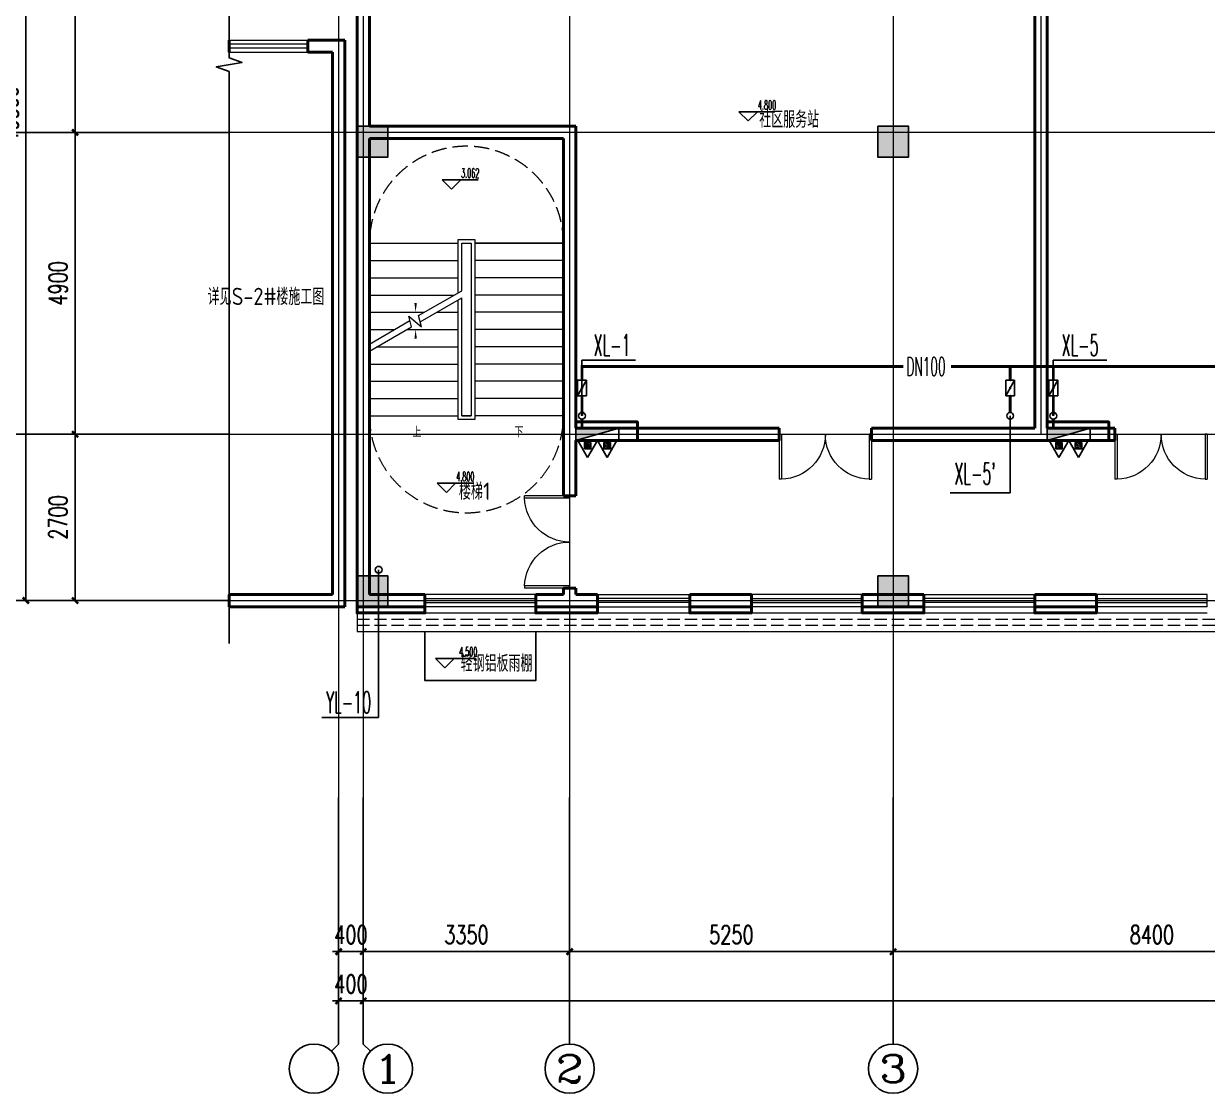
# Model space of a CAD drawing. Extents: x 1031190 to 1725648, y 733081 to 1571294.
# Drawn here: x 1287676 to 1306888, y 1052348 to 1069713 of the extents above; entities that cross this region are included whole.
import ezdxf
from ezdxf.enums import TextEntityAlignment as Align

# ---------------------------------------------------------------- set-up
doc = ezdxf.new("R2010")
doc.units = 0
doc.header["$LTSCALE"] = 1000
doc.header["$MEASUREMENT"] = 0
for name, pattern in [('__DASH', [0.35, 0.25, -0.1]), ('ACAD_ISO10W100', [18.5, 12, -3, 0.5, -3]), ('DASH', [0.35, 0.25, -0.1]), ('DOTE', [2.42, 2, -0.2, 0.02, -0.2])]:
    doc.linetypes.add(name, pattern=pattern)
for name, color, linetype in [('A-DI-S(箭头)', 76, 'Continuous'), ('AXIS', 3, 'Continuous'), ('AXIS_TEXT', 4, 'Continuous'), ('C-AXIS(轴号)', 3, 'Continuous'), ('C-AXIS-T(字)', 7, 'Continuous'), ('DIM_ELEV', 3, 'Continuous'), ('DIM_SYMB', 3, 'Continuous'), ('DIM_不分区消火栓', 3, 'Continuous'), ('DIM_雨水', 3, 'Continuous'), ('EQUIP_消火栓', 7, 'Continuous'), ('EQUIP_灭火器', 7, 'Continuous'), ('PIPE-不分区消火栓', 1, 'X'), ('PUB_TEXT', 4, 'Continuous'), ('S-COLU-HATCH', 30, 'Continuous'), ('S-COLU-LINE1', 6, 'Continuous'), ('TEXT_不分区消火栓', 7, 'Continuous'), ('VALVE_不分区消火栓', 7, 'Continuous'), ('VPIPE-不分区消火栓', 1, 'X'), ('VPIPE-雨水', 4, 'Y'), ('立面', 73, 'Continuous')]:
    doc.layers.add(name, color=color, linetype=linetype)
for name, color, linetype, lineweight in [('DOTE', 19, 'DOTE', 9), ('STAIR', 2, 'Continuous', 18), ('WALL', 9, 'Continuous', 40), ('WINDOW', 8, 'Continuous', 15), ('z', 6, 'Continuous', 40), ('平面-看线', 45, 'Continuous', 15)]:
    doc.layers.add(name, color=color, linetype=linetype, lineweight=lineweight)
doc.styles.add('_TCH_AXIS', font='COMPLEX', dxfattribs={"bigfont": 'GBCBIG'})
doc.styles.add('_TCH_DIM', font='SIMPLEX.shx', dxfattribs={"width": 0.6, "oblique": 10, "bigfont": 'hztxt.shx'})
doc.styles.add('_TCH_DIM_T3', font='SIMPLEX', dxfattribs={"width": 0.705882, "bigfont": 'GBCBIG'})
doc.styles.add('_TWT_PIPEDN', font='SIMPLEX.shx', dxfattribs={"width": 0.6, "oblique": 10, "height": 3, "bigfont": 'HZTXT.shx'})
doc.styles.add('_TWT_SERIAL', font='simplex.shx', dxfattribs={"width": 0.6, "oblique": 10, "height": 3.5, "bigfont": 'aadri.shx'})
doc.styles.add('COMPLEX', font='COMPLEX')
doc.styles.get("Standard").update_dxf_attribs({"font": 'gbenor.shx', "bigfont": 'gbcbig.shx'})
doc.linetypes.add('X', pattern='A,3,-0.2,["X",Standard,S=0.25,R=0,X=-0.1,Y=-0.115],-0.25', length=3.45)
doc.linetypes.add('Y', pattern='A,2,-0.2,["Y",Standard,S=0.4,R=0,X=-0.1,Y=-0.115],-0.35', length=2.55)
doc.dimstyles.new('_TCH_ARCH&&100', dxfattribs={"dimtxt": 297.5, "dimasz": 100, "dimexe": 250, "dimexo": 300, "dimgap": 126.25, "dimtad": 1, "dimdec": 0, "dimzin": 0, "dimdsep": 46, "dimtxsty": '_TCH_DIM_T3', "dimblk": 'ARCHTICK', "dimcen": 0.09, "dimclrt": 7, "dimazin": 2, "dimtfac": 1, "dimtdec": 0, "dimtix": 1, "dimtmove": 2, "dimatfit": 3, "dimfxl": 0, "dimtolj": 1, "dimtzin": 0, "dimarcsym": 0})

# ---------------------------------------------------------------- blocks, each defined once
blk = doc.blocks.new('rewerwer')
at = {"layer": 'S-COLU-HATCH'}
h = blk.add_hatch(color=8, dxfattribs=at)
h.dxf.hatch_style = 1
h.paths.add_polyline_path([(1293088, 1145256), (1293588, 1145256), (1293588, 1144756), (1293088, 1144756)])
h = blk.add_hatch(color=8, dxfattribs=at)
h.dxf.hatch_style = 1
h.paths.add_polyline_path([(1301538, 1145256), (1302038, 1145256), (1302038, 1144756), (1301538, 1144756)])
h = blk.add_hatch(color=8, dxfattribs=at)
h.dxf.hatch_style = 1
h.paths.add_polyline_path([(1293088, 1137956), (1293588, 1137956), (1293588, 1137456), (1293088, 1137456)])
h = blk.add_hatch(color=8, dxfattribs=at)
h.dxf.hatch_style = 1
h.paths.add_polyline_path([(1301538, 1137956), (1302038, 1137956), (1302038, 1137456), (1301538, 1137456)])
at = {"layer": 'S-COLU-LINE1', "color": 8}
for points in [[(1293088, 1145256), (1293588, 1145256), (1293588, 1144756), (1293088, 1144756)], [(1301538, 1145256), (1302038, 1145256), (1302038, 1144756), (1301538, 1144756)], [(1293088, 1137956), (1293588, 1137956), (1293588, 1137456), (1293088, 1137456)], [(1301538, 1137956), (1302038, 1137956), (1302038, 1137456), (1301538, 1137456)]]:
    blk.add_lwpolyline(points, close=True, dxfattribs=at)
blk = doc.blocks.new('_ArchTick')
at = {"color": 0, "linetype": 'ByBlock', "const_width": 0.4}
blk.add_lwpolyline([(-0.5, -0.5), (0.5, 0.5)], dxfattribs=at)
blk = doc.blocks.new('*D289')
at = {"layer": 'AXIS', "color": 0, "lineweight": -2}
for p, q in [((1290711, 1076148), (1287461, 1076148)), ((1287711, 1060348), (1287711, 1076148)), ((1290711, 1060348), (1287461, 1060348))]:
    blk.add_line(p, q, dxfattribs=at)
at = {"layer": 'Defpoints', "color": 0}
for p in [(1287711, 1076148), (1291011, 1076148), (1291011, 1060348)]:
    blk.add_point(p, dxfattribs=at)
at = {"layer": 'AXIS', "color": 0, "lineweight": -2, "xscale": 100, "yscale": 100, "zscale": 100}
for p, rotation in [((1287711, 1076148), 90), ((1287711, 1060348), 270)]:
    blk.add_blockref('_ArchTick', p, dxfattribs=dict(at, rotation=rotation))
at = {"layer": 'AXIS', "color": 7, "insert": (1287436, 1068248), "char_height": 297.5, "attachment_point": 5, "rotation": 90, "style": '_TCH_DIM_T3'}
blk.add_mtext('\\A1;15800', dxfattribs=at)
blk = doc.blocks.new('*D291')
at = {"layer": 'AXIS', "color": 0, "lineweight": -2}
for p, q in [((1290711, 1073748), (1288261, 1073748)), ((1288511, 1067948), (1288511, 1073748)), ((1290711, 1067948), (1288261, 1067948))]:
    blk.add_line(p, q, dxfattribs=at)
at = {"layer": 'Defpoints', "color": 0}
for p in [(1288511, 1073748), (1291011, 1073748), (1291011, 1067948)]:
    blk.add_point(p, dxfattribs=at)
at = {"layer": 'AXIS', "color": 0, "lineweight": -2, "xscale": 100, "yscale": 100, "zscale": 100}
for p, rotation in [((1288511, 1073748), 90), ((1288511, 1067948), 270)]:
    blk.add_blockref('_ArchTick', p, dxfattribs=dict(at, rotation=rotation))
at = {"layer": 'AXIS', "color": 7, "insert": (1288236, 1070848), "char_height": 297.5, "attachment_point": 5, "rotation": 90, "style": '_TCH_DIM_T3'}
blk.add_mtext('\\A1;5800', dxfattribs=at)
blk = doc.blocks.new('*D292')
at = {"layer": 'AXIS', "color": 0, "lineweight": -2}
for p, q in [((1290711, 1067948), (1288261, 1067948)), ((1288511, 1063048), (1288511, 1067948)), ((1290711, 1063048), (1288261, 1063048))]:
    blk.add_line(p, q, dxfattribs=at)
at = {"layer": 'Defpoints', "color": 0}
for p in [(1288511, 1067948), (1291011, 1067948), (1291011, 1063048)]:
    blk.add_point(p, dxfattribs=at)
at = {"layer": 'AXIS', "color": 0, "lineweight": -2, "xscale": 100, "yscale": 100, "zscale": 100}
for p, rotation in [((1288511, 1067948), 90), ((1288511, 1063048), 270)]:
    blk.add_blockref('_ArchTick', p, dxfattribs=dict(at, rotation=rotation))
at = {"layer": 'AXIS', "color": 7, "insert": (1288236, 1065498), "char_height": 297.5, "attachment_point": 5, "rotation": 90, "style": '_TCH_DIM_T3'}
blk.add_mtext('\\A1;4900', dxfattribs=at)
blk = doc.blocks.new('*D293')
at = {"layer": 'AXIS', "color": 0, "lineweight": -2}
for p, q in [((1290711, 1063048), (1288261, 1063048)), ((1288511, 1060348), (1288511, 1063048)), ((1290711, 1060348), (1288261, 1060348))]:
    blk.add_line(p, q, dxfattribs=at)
at = {"layer": 'Defpoints', "color": 0}
for p in [(1288511, 1063048), (1291011, 1063048), (1291011, 1060348)]:
    blk.add_point(p, dxfattribs=at)
at = {"layer": 'AXIS', "color": 0, "lineweight": -2, "xscale": 100, "yscale": 100, "zscale": 100}
for p, rotation in [((1288511, 1063048), 90), ((1288511, 1060348), 270)]:
    blk.add_blockref('_ArchTick', p, dxfattribs=dict(at, rotation=rotation))
at = {"layer": 'AXIS', "color": 7, "insert": (1288236, 1061698), "char_height": 297.5, "attachment_point": 5, "rotation": 90, "style": '_TCH_DIM_T3'}
blk.add_mtext('\\A1;2700', dxfattribs=at)
blk = doc.blocks.new('*D294')
at = {"layer": 'AXIS', "color": 0, "lineweight": -2}
for p, q in [((1293188, 1056848), (1293188, 1053598)), ((1365088, 1056848), (1365088, 1053598)), ((1293188, 1053848), (1365088, 1053848))]:
    blk.add_line(p, q, dxfattribs=at)
at = {"layer": 'Defpoints', "color": 0}
for p in [(1293188, 1057148), (1365088, 1057148), (1365088, 1053848)]:
    blk.add_point(p, dxfattribs=at)
at = {"layer": 'AXIS', "color": 0, "lineweight": -2, "xscale": 100, "yscale": 100, "zscale": 100, "rotation": 180}
blk.add_blockref('_ArchTick', (1293188, 1053848), dxfattribs=at)
at = {"layer": 'AXIS', "color": 0, "lineweight": -2, "xscale": 100, "yscale": 100, "zscale": 100}
blk.add_blockref('_ArchTick', (1365088, 1053848), dxfattribs=at)
at = {"layer": 'AXIS', "color": 7, "insert": (1329138, 1054123), "char_height": 297.5, "attachment_point": 5, "style": '_TCH_DIM_T3'}
blk.add_mtext('\\A1;71900', dxfattribs=at)
blk = doc.blocks.new('*D295')
at = {"layer": 'AXIS', "color": 0, "lineweight": -2}
for p, q in [((1292788, 1056848), (1292788, 1053598)), ((1293188, 1056848), (1293188, 1053598)), ((1292788, 1053848), (1292688, 1053848)), ((1292788, 1053848), (1293188, 1053848)), ((1293188, 1053848), (1293288, 1053848))]:
    blk.add_line(p, q, dxfattribs=at)
at = {"layer": 'Defpoints', "color": 0}
for p in [(1292788, 1057148), (1293188, 1057148), (1293188, 1053848)]:
    blk.add_point(p, dxfattribs=at)
at = {"layer": 'AXIS', "color": 0, "lineweight": -2, "xscale": 100, "yscale": 100, "zscale": 100}
blk.add_blockref('_ArchTick', (1292788, 1053848), dxfattribs=at)
at = {"layer": 'AXIS', "color": 0, "lineweight": -2, "xscale": 100, "yscale": 100, "zscale": 100, "rotation": 180}
blk.add_blockref('_ArchTick', (1293188, 1053848), dxfattribs=at)
at = {"layer": 'AXIS', "color": 7, "insert": (1292988, 1054123), "char_height": 297.5, "attachment_point": 5, "style": '_TCH_DIM_T3'}
blk.add_mtext('\\A1;400', dxfattribs=at)
blk = doc.blocks.new('*D296')
at = {"layer": 'AXIS', "color": 0, "lineweight": -2}
for p, q in [((1292788, 1056848), (1292788, 1054398)), ((1293188, 1056848), (1293188, 1054398)), ((1292788, 1054648), (1292688, 1054648)), ((1292788, 1054648), (1293188, 1054648)), ((1293188, 1054648), (1293288, 1054648))]:
    blk.add_line(p, q, dxfattribs=at)
at = {"layer": 'Defpoints', "color": 0}
for p in [(1292788, 1057148), (1293188, 1057148), (1293188, 1054648)]:
    blk.add_point(p, dxfattribs=at)
at = {"layer": 'AXIS', "color": 0, "lineweight": -2, "xscale": 100, "yscale": 100, "zscale": 100}
blk.add_blockref('_ArchTick', (1292788, 1054648), dxfattribs=at)
at = {"layer": 'AXIS', "color": 0, "lineweight": -2, "xscale": 100, "yscale": 100, "zscale": 100, "rotation": 180}
blk.add_blockref('_ArchTick', (1293188, 1054648), dxfattribs=at)
at = {"layer": 'AXIS', "color": 7, "insert": (1292988, 1054923), "char_height": 297.5, "attachment_point": 5, "style": '_TCH_DIM_T3'}
blk.add_mtext('\\A1;400', dxfattribs=at)
blk = doc.blocks.new('*D297')
at = {"layer": 'AXIS', "color": 0, "lineweight": -2}
for p, q in [((1293188, 1056848), (1293188, 1054398)), ((1296538, 1056848), (1296538, 1054398)), ((1293188, 1054648), (1296538, 1054648))]:
    blk.add_line(p, q, dxfattribs=at)
at = {"layer": 'Defpoints', "color": 0}
for p in [(1293188, 1057148), (1296538, 1057148), (1296538, 1054648)]:
    blk.add_point(p, dxfattribs=at)
at = {"layer": 'AXIS', "color": 0, "lineweight": -2, "xscale": 100, "yscale": 100, "zscale": 100, "rotation": 180}
blk.add_blockref('_ArchTick', (1293188, 1054648), dxfattribs=at)
at = {"layer": 'AXIS', "color": 0, "lineweight": -2, "xscale": 100, "yscale": 100, "zscale": 100}
blk.add_blockref('_ArchTick', (1296538, 1054648), dxfattribs=at)
at = {"layer": 'AXIS', "color": 7, "insert": (1294863, 1054923), "char_height": 297.5, "attachment_point": 5, "style": '_TCH_DIM_T3'}
blk.add_mtext('\\A1;3350', dxfattribs=at)
blk = doc.blocks.new('*D298')
at = {"layer": 'AXIS', "color": 0, "lineweight": -2}
for p, q in [((1296538, 1056848), (1296538, 1054398)), ((1301788, 1056848), (1301788, 1054398)), ((1296538, 1054648), (1301788, 1054648))]:
    blk.add_line(p, q, dxfattribs=at)
at = {"layer": 'Defpoints', "color": 0}
for p in [(1296538, 1057148), (1301788, 1057148), (1301788, 1054648)]:
    blk.add_point(p, dxfattribs=at)
at = {"layer": 'AXIS', "color": 0, "lineweight": -2, "xscale": 100, "yscale": 100, "zscale": 100, "rotation": 180}
blk.add_blockref('_ArchTick', (1296538, 1054648), dxfattribs=at)
at = {"layer": 'AXIS', "color": 0, "lineweight": -2, "xscale": 100, "yscale": 100, "zscale": 100}
blk.add_blockref('_ArchTick', (1301788, 1054648), dxfattribs=at)
at = {"layer": 'AXIS', "color": 7, "insert": (1299163, 1054923), "char_height": 297.5, "attachment_point": 5, "style": '_TCH_DIM_T3'}
blk.add_mtext('\\A1;5250', dxfattribs=at)
blk = doc.blocks.new('*D299')
at = {"layer": 'AXIS', "color": 0, "lineweight": -2}
for p, q in [((1301788, 1056848), (1301788, 1054398)), ((1310188, 1056848), (1310188, 1054398)), ((1301788, 1054648), (1310188, 1054648))]:
    blk.add_line(p, q, dxfattribs=at)
at = {"layer": 'Defpoints', "color": 0}
for p in [(1301788, 1057148), (1310188, 1057148), (1310188, 1054648)]:
    blk.add_point(p, dxfattribs=at)
at = {"layer": 'AXIS', "color": 0, "lineweight": -2, "xscale": 100, "yscale": 100, "zscale": 100, "rotation": 180}
blk.add_blockref('_ArchTick', (1301788, 1054648), dxfattribs=at)
at = {"layer": 'AXIS', "color": 0, "lineweight": -2, "xscale": 100, "yscale": 100, "zscale": 100}
blk.add_blockref('_ArchTick', (1310188, 1054648), dxfattribs=at)
at = {"layer": 'AXIS', "color": 7, "insert": (1305988, 1054923), "char_height": 297.5, "attachment_point": 5, "style": '_TCH_DIM_T3'}
blk.add_mtext('\\A1;8400', dxfattribs=at)
blk = doc.blocks.new('$TwtSys$00000434')
for p, q in [((-0.5, 0.5), (-0.5, -0.5)), ((-0.5, -0.5), (0.5, 0.5)), ((0.5, 0.5), (-0.5, 0.5)), ((0.5, -0.5), (0.5, 0.5)), ((-0.5, -0.5), (0.5, -0.5))]:
    blk.add_line(p, q)
blk.add_solid([(0.5, -0.5), (0.5, 0.5), (-0.5, -0.5)])
blk = doc.blocks.new('$TwtSys$00000546')
h = blk.add_hatch()
h.set_pattern_fill('ANSI31', color=256, scale=200, style=0)
h.set_pattern_definition([(45, (-38543.802, -6670.83), (-17.67767, 17.67767), [])])
h.paths.add_polyline_path([(-65, 174), (65, 174), (65, 44), (-65, 44)])
for points in [[(0, 344), (-198, 0), (198, 0)], [(-65, 174), (65, 174), (65, 44), (-65, 44)]]:
    blk.add_lwpolyline(points, close=True)
blk = doc.blocks.new('$VALVE$00000316')
for p, q in [((-125, 72), (125, -72)), ((-125, 72), (-125, -72)), ((-125, 72), (125, 72)), ((125, 72), (125, -72)), ((-125, -72), (125, -72))]:
    blk.add_line(p, q)
at = {"const_width": 21.1}
blk.add_lwpolyline([(-11, 0, 1), (11, 0, 1)], format="xyb", close=True, dxfattribs=at)
for p in [(-125, 0), (125, 0)]:
    blk.add_point(p)
at = {"color": 7, "flags": 9}
for tag in ['XSIZE', 'YSIZE']:
    blk.add_attdef(tag, (0, 0), '', height=0.5, dxfattribs=at)
blk = doc.blocks.new('$WINLIB2D$00000001')
at = {"color": 0}
for points in [[(-0.5, 0.5), (-0.5, -0.5)], [(-0.5, 0.5), (0.5, 0.5)], [(0.5, -0.5), (0.5, 0.5)], [(0.5, 0.167), (-0.5, 0.167)], [(0.5, -0.167), (-0.5, -0.167)], [(-0.5, -0.5), (0.5, -0.5)]]:
    blk.add_lwpolyline(points, dxfattribs=at)
blk = doc.blocks.new('$DorLib2D$00000002')
for p, q in [((-0.5, 0), (-0.5, 0.4875)), ((-0.475, 0.4875), (-0.5, 0.4875)), ((-0.475, 0), (-0.475, 0.4875)), ((0.475, 0), (0.475, 0.4875)), ((0.475, 0.4875), (0.5, 0.4875)), ((0.5, 0), (0.5, 0.4875)), ((-0.5, 0), (-0.475, 0)), ((0.5, 0), (0.475, 0))]:
    blk.add_line(p, q)
at = {"lineweight": 13}
for centre, start, end in [((-0.4875, 0), 0, 88.53072), ((0.4875, 0), 91.46928, 180)]:
    blk.add_arc(centre, 0.4875, start, end, dxfattribs=at)
blk = doc.blocks.new('_AXISO')
blk.add_circle((0, 0), 0.5)
at = {"layer": 'AXIS_TEXT', "style": 'COMPLEX', "width": 1.041667}
blk.add_attdef('A', text='', height=0.56, dxfattribs=at).set_placement((-0.25, -0.28), (0.25, -0.28), align=Align.FIT)

msp = doc.modelspace()

# ---------------------------------------------------------------- hatches: boundary and pattern name
at = {"layer": 'PIPE-不分区消火栓'}
for points in [[(1296737.7, 1064147.8), (1296715.2, 1064147.8), (1296715.2, 1064170.3)], [(1296737.7, 1064147.8), (1296737.7, 1064170.3), (1296715.2, 1064170.3)]]:
    msp.add_hatch(color=256, dxfattribs=at).paths.add_polyline_path(points)

# ---------------------------------------------------------------- linework, layer by layer
at = {"layer": 'A-DI-S(箭头)', "color": 8}
msp.add_lwpolyline([(1291011.4, 1078447.8), (1291011.4, 1069160.3), (1291221.4, 1069083.8), (1290801.4, 1069009.8), (1291011.4, 1068935.3), (1291011.4, 1059647.8)], dxfattribs=at)
at = {"layer": 'C-AXIS(轴号)'}
for p, q in [((1291011.4, 1067947.8), (1287011.4, 1067947.8)), ((1291011.4, 1063047.8), (1287011.4, 1063047.8)), ((1291011.4, 1060347.8), (1287011.4, 1060347.8)), ((1292787.7, 1057147.8), (1292787.7, 1053147.8)), ((1293187.7, 1057147.8), (1293187.7, 1053147.8)), ((1296537.7, 1057147.8), (1296537.7, 1053147.8)), ((1301787.7, 1057147.8), (1301787.7, 1053147.8)), ((1292670.5, 1053030.6), (1292787.7, 1053147.8)), ((1293304.9, 1053030.6), (1293187.7, 1053147.8))]:
    msp.add_line(p, q, dxfattribs=at)
at = {"layer": 'DIM_ELEV', "color": 8}
for p, q in [((1299435.6, 1068133.7), (1299285.6, 1068283.7)), ((1299285.6, 1068283.7), (1299870.1, 1068283.7)), ((1299435.6, 1068133.7), (1299585.6, 1068283.7)), ((1294621.1, 1067027.9), (1294471.1, 1067177.9)), ((1294471.1, 1067177.9), (1295055.6, 1067177.9)), ((1294621.1, 1067027.9), (1294771.1, 1067177.9)), ((1294537.1, 1062101.1), (1294387.1, 1062251.1)), ((1294387.1, 1062251.1), (1294971.6, 1062251.1)), ((1294537.1, 1062101.1), (1294687.1, 1062251.1)), ((1294512.9, 1059257.9), (1294362.9, 1059407.9)), ((1294362.9, 1059407.9), (1295018.9, 1059407.9)), ((1294512.9, 1059257.9), (1294662.9, 1059407.9))]:
    msp.add_line(p, q, dxfattribs=at)
at = {"layer": 'DIM_SYMB', "color": 8}
for points in [[(1295687.7, 1063207.8, 0, 0, 0), (1295687.7, 1066997.8, 0, 0, 0), (1294037.7, 1066997.8, 0, 0, 0), (1294037.7, 1065027.8, 0, 40, 0), (1294037.7, 1065177.8, 0, 0, 0)], [(1294037.7, 1063207.8, 0, 0, 0), (1294037.7, 1064747.8, 0, 40, 0), (1294037.7, 1064597.8, 0, 0, 0)]]:
    msp.add_lwpolyline(points, format="xyseb", dxfattribs=at)
at = {"layer": 'DIM_不分区消火栓'}
for p, q in [((1296737.7, 1063347.8), (1296737.7, 1064248.4)), ((1296737.7, 1064248.4), (1297604.3, 1064248.4)), ((1304387.7, 1063347.8, -1100), (1304387.7, 1064248.4, -1100)), ((1304387.7, 1064248.4, -1100), (1305256.4, 1064248.4, -1100)), ((1303687.7, 1063347.8, -1100), (1303687.7, 1062095.8, -1100)), ((1303687.7, 1062095.8, -1100), (1302714.3, 1062095.8, -1100))]:
    msp.add_line(p, q, dxfattribs=at)
at = {"layer": 'DIM_雨水'}
for p, q in [((1293437.7, 1060847.8), (1293437.7, 1058450)), ((1293437.7, 1058450), (1292517.1, 1058450))]:
    msp.add_line(p, q, dxfattribs=at)
at = {"layer": 'DOTE', "linetype": 'ACAD_ISO10W100', "ltscale": 100}
for p, q in [((1292787.7, 1080847.8), (1292787.7, 1057147.8)), ((1293187.7, 1080847.8), (1293187.7, 1057147.8)), ((1296537.7, 1080847.8), (1296537.7, 1057147.8)), ((1301787.7, 1080847.8), (1301787.7, 1057147.8)), ((1304187.7, 1080847.8), (1304187.7, 1063047.8)), ((1310187.7, 1067947.8), (1291011.4, 1067947.8)), ((1291011.4, 1063047.8), (1323837.7, 1063047.8)), ((1291011.4, 1060347.8), (1368287.7, 1060347.8))]:
    msp.add_line(p, q, dxfattribs=at)
at = {"layer": 'PIPE-不分区消火栓', "const_width": 45}
for points in [[(1296737.7, 1064147.8), (1296737.7, 1063922.9)], [(1301952.8, 1064147.8), (1296737.7, 1064147.8)], [(1303687.7, 1064147.8), (1302726.5, 1064147.8)], [(1303687.7, 1064147.8), (1303687.7, 1063922.9)], [(1304387.7, 1064147.8), (1303687.7, 1064147.8)], [(1317562.9, 1064147.8), (1304387.7, 1064147.8)], [(1304387.7, 1064147.8), (1304387.7, 1063922.9)], [(1296737.7, 1063673.2), (1296737.7, 1063347.8)], [(1303687.7, 1063673.2), (1303687.7, 1063402.8)], [(1304387.7, 1063673.2), (1304387.7, 1063347.8)]]:
    msp.add_lwpolyline(points, dxfattribs=at)
at = {"layer": 'STAIR', "color": 8}
for p, q in [((1296437.7, 1067847.8), (1293287.7, 1067847.8)), ((1293287.7, 1067847.8), (1293287.7, 1066147.8)), ((1296437.7, 1066147.8), (1296437.7, 1067847.8)), ((1293287.7, 1064512.5), (1293287.7, 1066147.8)), ((1293287.7, 1066147.8), (1294727.7, 1066147.8)), ((1293287.7, 1066147.8), (1294727.7, 1066147.8)), ((1294727.7, 1065343.9), (1294727.7, 1066207.8)), ((1294727.7, 1066207.8), (1294997.7, 1066207.8)), ((1294787.7, 1065378.5), (1294787.7, 1066147.8)), ((1294787.7, 1065378.5), (1294787.7, 1066147.8)), ((1294787.7, 1066147.8), (1294937.7, 1066147.8)), ((1294787.7, 1066147.8), (1294937.7, 1066147.8)), ((1294937.7, 1066147.8), (1294937.7, 1063347.8)), ((1294937.7, 1066147.8), (1294937.7, 1063347.8)), ((1294997.7, 1066207.8), (1294997.7, 1063287.8)), ((1296437.7, 1066147.8), (1294997.7, 1066147.8)), ((1294997.7, 1066147.8), (1296437.7, 1066147.8)), ((1296437.7, 1066147.8), (1296437.7, 1063347.8)), ((1293287.7, 1065867.8), (1294727.7, 1065867.8)), ((1296437.7, 1065867.8), (1294997.7, 1065867.8)), ((1293287.7, 1065587.8), (1294727.7, 1065587.8)), ((1296437.7, 1065587.8), (1294997.7, 1065587.8)), ((1293287.7, 1065307.8), (1294665.2, 1065307.8)), ((1294084.8, 1064972.7), (1294787.7, 1065378.5)), ((1296437.7, 1065307.8), (1294997.7, 1065307.8)), ((1294111.6, 1064872.7), (1294787.7, 1065263.1)), ((1294727.7, 1063287.8), (1294727.7, 1065228.4)), ((1294787.7, 1063347.8), (1294787.7, 1065263.1)), ((1294787.7, 1063347.8), (1294787.7, 1065263.1)), ((1293287.7, 1065027.8), (1294180.2, 1065027.8)), ((1293287.7, 1064512.5), (1293946.5, 1064892.9)), ((1293973.3, 1064792.9), (1293927.1, 1064965.2)), ((1293927.1, 1064965.2), (1294133.2, 1064792.3)), ((1294133.2, 1064792.3), (1294084.8, 1064972.7)), ((1294380.2, 1065027.8), (1294727.7, 1065027.8)), ((1296437.7, 1065027.8), (1294997.7, 1065027.8)), ((1293287.7, 1064397), (1293973.3, 1064792.9)), ((1293287.7, 1064747.8), (1293695.2, 1064747.8)), ((1293895.2, 1064747.8), (1294727.7, 1064747.8)), ((1296437.7, 1064747.8), (1294997.7, 1064747.8)), ((1293287.7, 1063347.8), (1293287.7, 1064397)), ((1293410.2, 1064467.8), (1294727.7, 1064467.8)), ((1296437.7, 1064467.8), (1294997.7, 1064467.8)), ((1293287.7, 1064187.8), (1294727.7, 1064187.8)), ((1296437.7, 1064187.8), (1294997.7, 1064187.8)), ((1293287.7, 1063907.8), (1294727.7, 1063907.8)), ((1296437.7, 1063907.8), (1294997.7, 1063907.8)), ((1293287.7, 1063627.8), (1294727.7, 1063627.8)), ((1296437.7, 1063627.8), (1294997.7, 1063627.8)), ((1293287.7, 1063347.8), (1294727.7, 1063347.8)), ((1294997.7, 1063287.8), (1294727.7, 1063287.8)), ((1294937.7, 1063347.8), (1294787.7, 1063347.8)), ((1294787.7, 1063347.8), (1294937.7, 1063347.8)), ((1296437.7, 1063347.8), (1294997.7, 1063347.8))]:
    msp.add_line(p, q, dxfattribs=at)
at = {"layer": 'STAIR', "color": 8, "linetype": '__DASH'}
for centre, start, end in [((1294862.7, 1066147.8), 0, 180.00244), ((1294862.7, 1063347.8), 180, 0)]:
    msp.add_arc(centre, 1575, start, end, dxfattribs=at)
at = {"layer": 'VPIPE-不分区消火栓', "const_width": 45}
for points in [[(1296737.7, 1063292.8), (1296737.7, 1063147.8)], [(1304387.7, 1063292.8), (1304387.7, 1063147.8)]]:
    msp.add_lwpolyline(points, dxfattribs=at)
at = {"layer": 'VPIPE-不分区消火栓'}
for centre in [(1296737.7, 1063347.8), (1296737.7, 1063347.8), (1303687.7, 1063347.8), (1303687.7, 1063347.8), (1304387.7, 1063347.8), (1304387.7, 1063347.8)]:
    msp.add_circle(centre, 55, dxfattribs=at)
at = {"layer": 'VPIPE-雨水'}
msp.add_circle((1293437.7, 1060847.8), 55, dxfattribs=at)
at = {"layer": 'WALL', "color": 8}
for p, q in [((1293087.7, 1067947.8), (1293087.7, 1073847.8)), ((1293287.7, 1068047.8), (1293287.7, 1073647.8)), ((1304087.7, 1072847.8), (1304087.7, 1063147.8)), ((1304287.7, 1072947.8), (1304287.7, 1063147.8)), ((1291011.4, 1069247.8), (1291011.4, 1069447.8)), ((1292887.7, 1069447.8), (1292287.7, 1069447.8)), ((1292287.7, 1069447.8), (1292287.7, 1069247.8)), ((1292887.7, 1060247.8), (1292887.7, 1069447.8)), ((1292287.7, 1069247.8), (1292687.7, 1069247.8)), ((1292687.7, 1060447.8), (1292687.7, 1069247.8)), ((1293287.7, 1068047.8), (1296637.7, 1068047.8)), ((1296637.7, 1068047.8), (1296637.7, 1063147.8)), ((1293087.7, 1060247.8), (1293087.7, 1067947.8)), ((1293287.7, 1060447.8), (1293287.7, 1067847.8)), ((1293287.7, 1067847.8), (1296437.7, 1067847.8)), ((1296437.7, 1067847.8), (1296437.7, 1063047.8)), ((1296437.7, 1063047.8), (1296437.7, 1062047.8)), ((1299937.7, 1063147.8), (1296637.7, 1063147.8)), ((1299937.7, 1062947.8), (1299937.7, 1063147.8)), ((1304087.7, 1063147.8), (1301437.7, 1063147.8)), ((1301437.7, 1063147.8), (1301437.7, 1062947.8)), ((1305387.7, 1063147.8), (1304287.7, 1063147.8)), ((1305387.7, 1062947.8), (1305387.7, 1063147.8)), ((1296637.7, 1062947.8), (1299937.7, 1062947.8)), ((1296637.7, 1062047.8), (1296637.7, 1062947.8)), ((1301437.7, 1062947.8), (1304187.7, 1062947.8)), ((1304187.7, 1062947.8), (1305387.7, 1062947.8)), ((1296437.7, 1062047.8), (1296637.7, 1062047.8)), ((1296637.7, 1060547.8), (1296437.7, 1060547.8)), ((1296437.7, 1060547.8), (1296437.7, 1060447.8)), ((1296637.7, 1060447.8), (1296637.7, 1060547.8)), ((1291011.4, 1060447.8), (1292687.7, 1060447.8)), ((1291011.4, 1060447.8), (1291011.4, 1060247.8)), ((1294187.7, 1060447.8), (1293287.7, 1060447.8)), ((1294187.7, 1060247.8), (1294187.7, 1060447.8)), ((1296437.7, 1060447.8), (1295987.7, 1060447.8)), ((1295987.7, 1060447.8), (1295987.7, 1060247.8)), ((1296987.7, 1060447.8), (1296637.7, 1060447.8)), ((1296987.7, 1060247.8), (1296987.7, 1060447.8)), ((1299487.7, 1060447.8), (1298487.7, 1060447.8)), ((1298487.7, 1060447.8), (1298487.7, 1060247.8)), ((1299487.7, 1060247.8), (1299487.7, 1060447.8)), ((1302287.7, 1060447.8), (1301287.7, 1060447.8)), ((1301287.7, 1060447.8), (1301287.7, 1060247.8)), ((1302287.7, 1060247.8), (1302287.7, 1060447.8)), ((1305087.7, 1060447.8), (1304087.7, 1060447.8)), ((1304087.7, 1060447.8), (1304087.7, 1060247.8)), ((1305087.7, 1060247.8), (1305087.7, 1060447.8)), ((1291011.4, 1060247.8), (1292887.7, 1060247.8)), ((1293087.7, 1060247.8), (1294187.7, 1060247.8)), ((1295987.7, 1060247.8), (1296537.7, 1060247.8)), ((1296537.7, 1060247.8), (1296987.7, 1060247.8)), ((1298487.7, 1060247.8), (1299487.7, 1060247.8)), ((1301287.7, 1060247.8), (1302287.7, 1060247.8)), ((1304087.7, 1060247.8), (1305087.7, 1060247.8))]:
    msp.add_line(p, q, dxfattribs=at)
for points in [[(1294187.7, 1060247.8), (1294187.7, 1060147.8), (1293087.7, 1060147.8), (1293087.7, 1060247.8)], [(1296987.7, 1060247.8), (1296987.7, 1060147.8), (1295987.7, 1060147.8), (1295987.7, 1060247.8)], [(1299487.7, 1060247.8), (1299487.7, 1060147.8), (1298487.7, 1060147.8), (1298487.7, 1060247.8)], [(1302287.7, 1060247.8), (1302287.7, 1060147.8), (1301287.7, 1060147.8), (1301287.7, 1060247.8)], [(1305087.7, 1060247.8), (1305087.7, 1060147.8), (1304087.7, 1060147.8), (1304087.7, 1060247.8)]]:
    msp.add_lwpolyline(points, dxfattribs=at)
at = {"layer": 'z'}
for points in [[(1296637.7, 1063147.8), (1296637.7, 1063247.8), (1297637.7, 1063247.8), (1297637.7, 1062947.8)], [(1304287.7, 1063147.8), (1304287.7, 1063247.8), (1305287.7, 1063247.8), (1305287.7, 1062947.8)]]:
    msp.add_lwpolyline(points, dxfattribs=at)
at = {"layer": '平面-看线', "color": 8}
for points in [[(1293087.7, 1060247.8), (1293087.7, 1059847.8), (1365587.7, 1059847.8), (1365587.7, 1070547.8), (1357887.7, 1070547.8), (1357887.7, 1072447.8), (1349137.7, 1072447.8)], [(1294187.7, 1060147.8), (1295987.7, 1060147.8)], [(1296987.7, 1060147.8), (1298487.7, 1060147.8)], [(1299487.7, 1060147.8), (1301287.7, 1060147.8)], [(1302287.7, 1060147.8), (1304087.7, 1060147.8)], [(1305087.7, 1060147.8), (1306887.7, 1060147.8)]]:
    msp.add_lwpolyline(points, dxfattribs=at)
at = {"layer": '平面-看线', "color": 8, "linetype": 'DASH', "ltscale": 0.8}
for points in [[(1293087.7, 1059947.8), (1365487.7, 1059947.8), (1365487.7, 1070447.8), (1357787.7, 1070447.8), (1357787.7, 1072347.8), (1349137.7, 1072347.8)], [(1293087.7, 1060047.8), (1365387.7, 1060047.8), (1365387.7, 1070347.8), (1357687.7, 1070347.8), (1357687.7, 1072247.8), (1349137.7, 1072247.8)]]:
    msp.add_lwpolyline(points, dxfattribs=at)
at = {"layer": '立面', "color": 8}
msp.add_lwpolyline([(1294187.7, 1059847.8), (1294187.7, 1059047.8), (1295987.7, 1059047.8), (1295987.7, 1059847.8)], dxfattribs=at)

# ---------------------------------------------------------------- block references
at = {"layer": 'C-AXIS(轴号)', "xscale": 800, "yscale": 800, "zscale": 800}
msp.add_blockref('_AXISO', (1292387.7, 1052747.8), dxfattribs=at)
at = {"layer": 'C-AXIS(轴号)'}
ref = msp.add_blockref('_AXISO', (1293587.7, 1052747.8), dxfattribs=dict(at, xscale=800, yscale=800, zscale=800))
ref.add_attrib('A', '1', dxfattribs={"layer": 'C-AXIS-T(字)', "height": 452.5, "style": '_TCH_AXIS', "width": 2.333333}).set_placement((1293361.4, 1052521.5), (1293814, 1052521.5), align=Align.FIT)
ref = msp.add_blockref('_AXISO', (1296537.7, 1052747.8), dxfattribs=dict(at, xscale=800, yscale=800, zscale=800))
ref.add_attrib('A', '2', dxfattribs={"layer": 'C-AXIS-T(字)', "height": 452.5, "style": '_TCH_AXIS', "width": 1.5}).set_placement((1296311.4, 1052521.5), (1296764, 1052521.5), align=Align.FIT)
ref = msp.add_blockref('_AXISO', (1301787.7, 1052747.8), dxfattribs=dict(at, xscale=800, yscale=800, zscale=800))
ref.add_attrib('A', '3', dxfattribs={"layer": 'C-AXIS-T(字)', "height": 452.5, "style": '_TCH_AXIS', "width": 1.5}).set_placement((1301561.4, 1052521.5), (1302014, 1052521.5), align=Align.FIT)
at = {"layer": 'EQUIP_消火栓', "xscale": -700, "yscale": -200, "zscale": 700, "rotation": 2.529148619231519e-11}
for p in [(1296987.7, 1063047.8), (1304637.7, 1063047.8)]:
    msp.add_blockref('$TwtSys$00000434', p, dxfattribs=at)
at = {"layer": 'EQUIP_灭火器', "xscale": 0.8, "yscale": -0.8, "zscale": 0.8, "rotation": 3.656055342030787e-11}
for p in [(1296829, 1062947.8), (1297146.4, 1062947.8), (1304479, 1062947.8), (1304796.4, 1062947.8)]:
    msp.add_blockref('$TwtSys$00000546', p, dxfattribs=at)
at = {"layer": 'S-COLU-LINE1', "color": 8}
msp.add_blockref('rewerwer', (0, -77208.4), dxfattribs=at)
at = {"layer": 'VALVE_不分区消火栓', "xscale": -1, "yscale": -1, "rotation": 269.9999999910287}
for p in [(1296737.7, 1063798.1), (1303687.7, 1063798.1), (1304387.7, 1063798.1)]:
    msp.add_blockref('$VALVE$00000316', p, dxfattribs=at)
at = {"layer": 'WINDOW', "xscale": 1276.32967607677, "yscale": -200, "zscale": 1276.32967607677}
msp.add_blockref('$WINLIB2D$00000001', (1291649.5, 1069347.8), dxfattribs=at)
at = {"layer": 'WINDOW'}
for name, p, xscale, yscale, zscale, rotation in [('$DorLib2D$00000002', (1300687.7, 1063047.8), 1500, -1500, 1500, 359.9999999999947), ('$DorLib2D$00000002', (1306137.7, 1063047.8), 1500, -1500, 1500, 359.9999999999945), ('$DorLib2D$00000002', (1296537.7, 1061297.8), 1500, -1500, 1500, 270.0000000000148), ('$WINLIB2D$00000001', (1295087.7, 1060347.8), 1800, 200, 1800, 180), ('$WINLIB2D$00000001', (1297737.7, 1060347.8), -1500, 200, -1500, 179.9999999999978), ('$WINLIB2D$00000001', (1300387.7, 1060347.8), 1800, 200, 1800, 179.9999999999978), ('$WINLIB2D$00000001', (1303187.7, 1060347.8), -1800, 200, -1800, 179.9999999999978), ('$WINLIB2D$00000001', (1305987.7, 1060347.8), 1800, 200, 1800, 179.9999999999978)]:
    msp.add_blockref(name, p, dxfattribs=dict(at, xscale=xscale, yscale=yscale, zscale=zscale, rotation=rotation))

# ---------------------------------------------------------------- texts
at = {"layer": 'DIM_ELEV', "color": 8, "style": '_TCH_DIM', "width": 0.423529}
for s, p in [('4.800', (1299593.6, 1068318.7)), ('3.062', (1294775.4, 1067212.9)), ('4.800', (1294695.2, 1062286.1)), ('4.500', (1294742.4, 1059442.9))]:
    msp.add_text(s, height=148.75, dxfattribs=at).set_placement(p)
at = {"layer": 'DIM_SYMB', "color": 7, "style": '_TCH_DIM', "width": 0.6}
for s, p in [('上', (1293989.9, 1062997.8)), ('下', (1295644.4, 1062997.8))]:
    msp.add_text(s, height=175, dxfattribs=at).set_placement(p)
at = {"layer": 'DIM_不分区消火栓', "color": 7, "style": '_TWT_SERIAL', "width": 0.48}
for s, p in [('XL-1', (1296928.6, 1064318.4)), ('XL-5', (1304524.7, 1064318.4, -1100)), ("XL-5'", (1302784.3, 1062232.5, -1100))]:
    msp.add_text(s, height=350, dxfattribs=at).set_placement(p)
at = {"layer": 'DIM_雨水', "color": 7, "style": '_TWT_SERIAL', "width": 0.48}
msp.add_text('YL-10', height=350, dxfattribs=at).set_placement((1292587.1, 1058520))
at = {"layer": 'PUB_TEXT', "color": 8}
for s, height, p in [('社区服务站', 270.07, (1299614.7, 1068022)), ('详见', 270.07, (1290660.9, 1065145.4)), ('S-2#', 280, (1291054.1, 1065145.4)), ('楼施工图', 270.07, (1291777.5, 1065145.4)), ('楼梯', 270.07, (1294739.9, 1061983.3)), ('1', 280, (1295133.1, 1061983.3)), ('轻钢铝板雨棚', 270.07, (1294767.5, 1059192.3))]:
    msp.add_text(s, height=height, dxfattribs=at).set_placement(p)
at = {"layer": 'TEXT_不分区消火栓', "style": '_TWT_PIPEDN', "width": 0.48}
msp.add_text('DN100', height=300, dxfattribs=at).set_placement((1302002.8, 1063997.8))

# ---------------------------------------------------------------- dimensions: what is measured, and where the dimension line sits
at = {"layer": 'AXIS'}
for p1, p2, distance, picture, middle in [((1291011.4, 1060347.8), (1291011.4, 1076147.8), 3300, '*D289', (1287436.4, 1068247.8)), ((1291011.4, 1067947.8), (1291011.4, 1073747.8), 2500, '*D291', (1288236.4, 1070847.8)), ((1291011.4, 1063047.8), (1291011.4, 1067947.8), 2500, '*D292', (1288236.4, 1065497.8)), ((1291011.4, 1060347.8), (1291011.4, 1063047.8), 2500, '*D293', (1288236.4, 1061697.8)), ((1292787.7, 1057147.8), (1293187.7, 1057147.8), -3300, '*D295', (1292987.7, 1054122.8)), ((1292787.7, 1057147.8), (1293187.7, 1057147.8), -2500, '*D296', (1292987.7, 1054922.8)), ((1293187.7, 1057147.8), (1365087.7, 1057147.8), -3300, '*D294', (1329137.7, 1054122.8)), ((1293187.7, 1057147.8), (1296537.7, 1057147.8), -2500, '*D297', (1294862.7, 1054922.8)), ((1296537.7, 1057147.8), (1301787.7, 1057147.8), -2500, '*D298', (1299162.7, 1054922.8)), ((1301787.7, 1057147.8), (1310187.7, 1057147.8), -2500, '*D299', (1305987.7, 1054922.8))]:
    dim = msp.add_aligned_dim(p1=p1, p2=p2, distance=distance, dimstyle='_TCH_ARCH&&100', dxfattribs=at)
    dim.commit()
    dim.dimension.update_dxf_attribs({"geometry": picture, "text_midpoint": middle})

doc.saveas('drawing.dxf')
